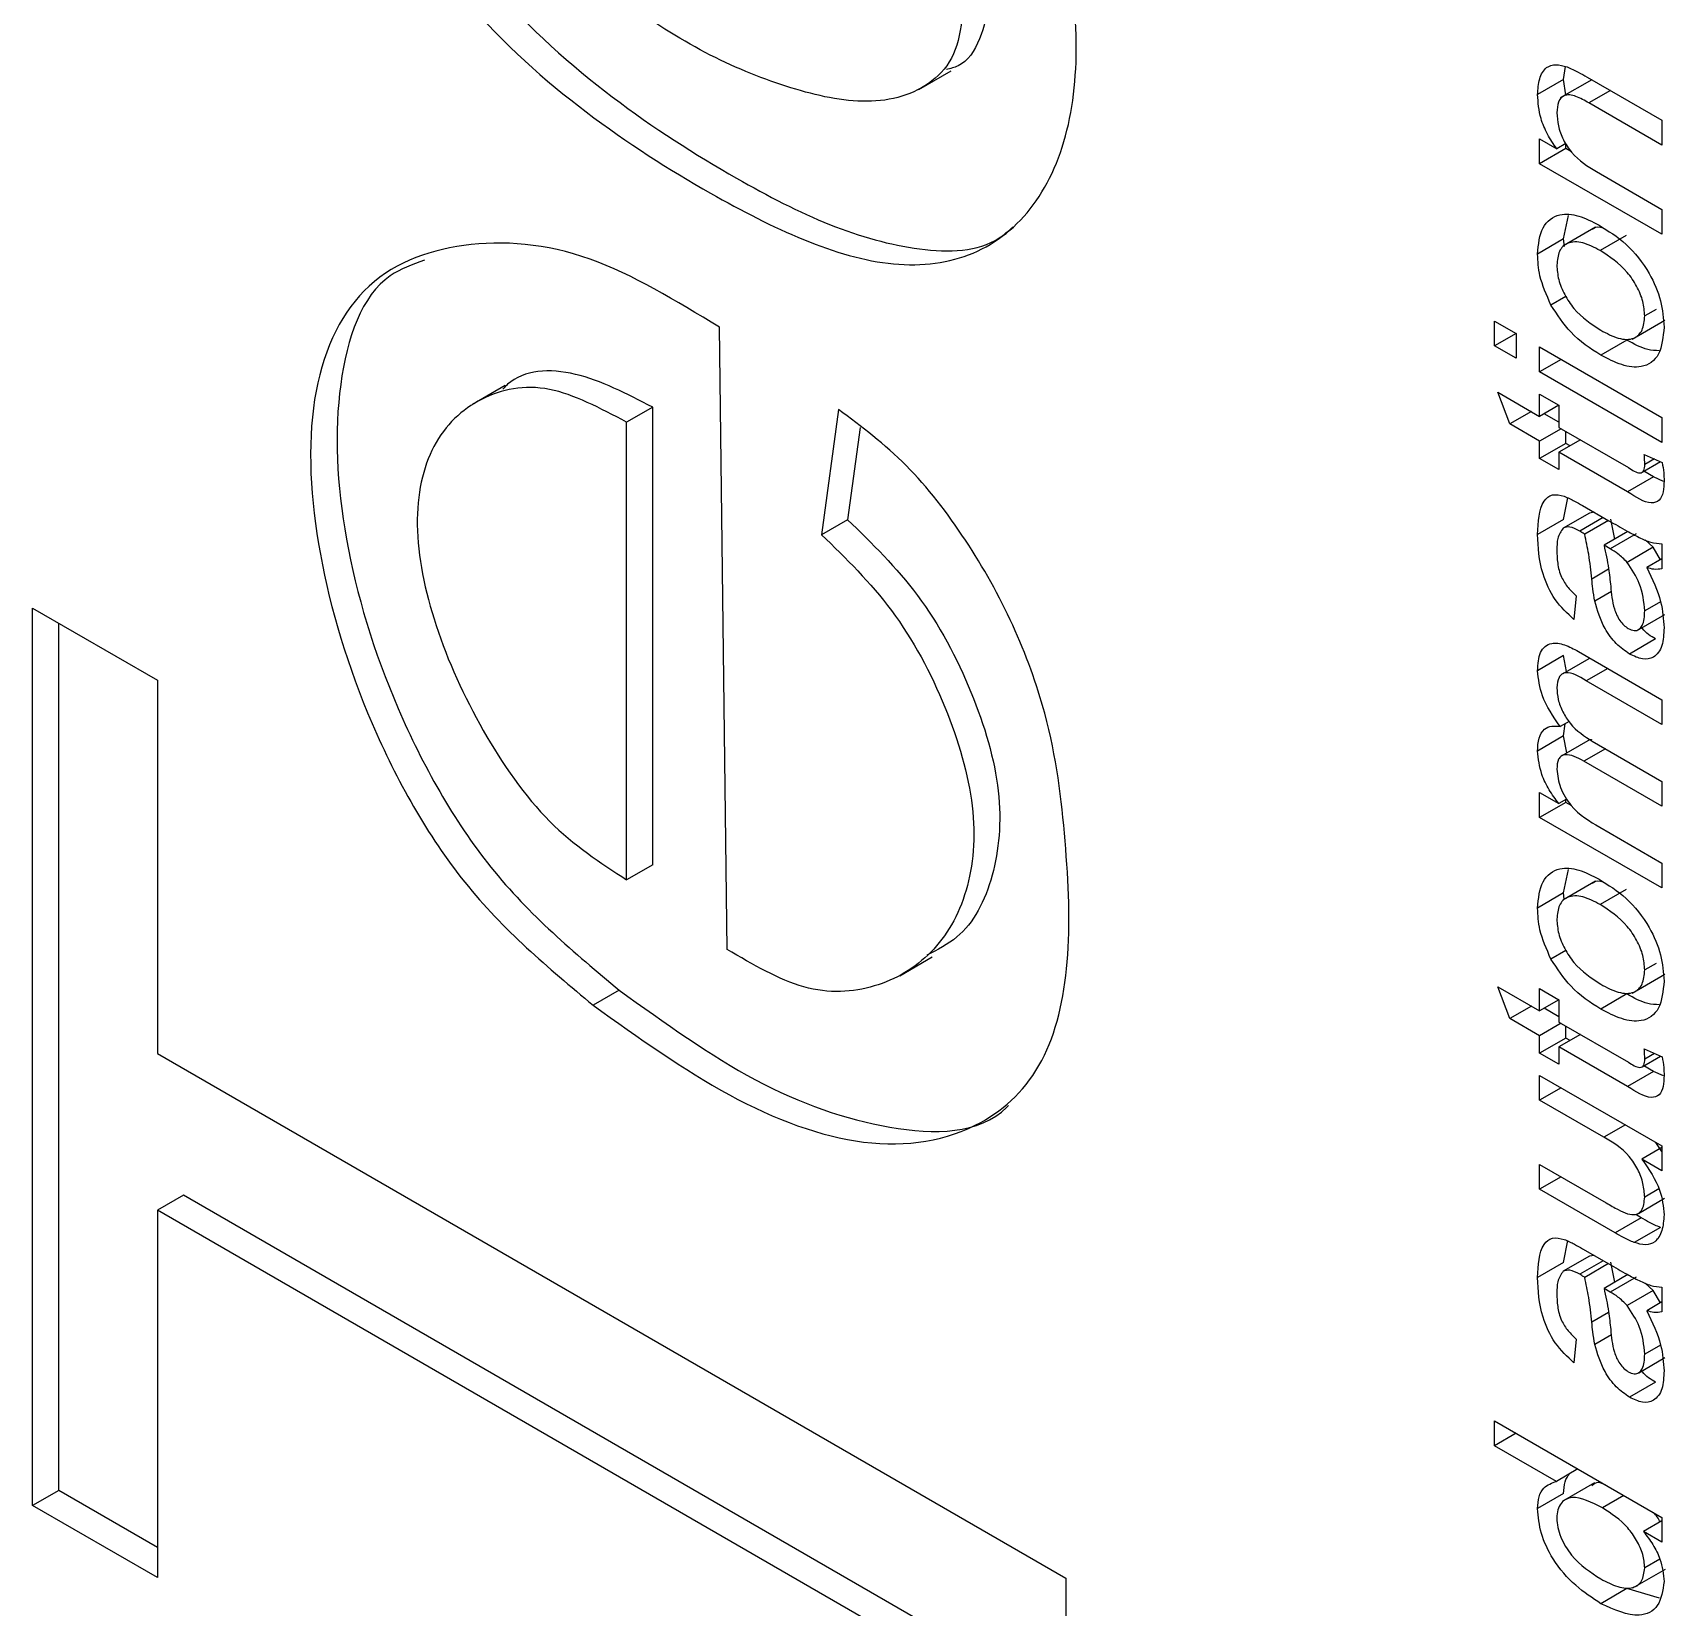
# Model space of a CAD drawing. Extents: x 150 to 4150, y 50 to 2920.
# Drawn here: x 2936 to 2986.9, y 1830.8 to 1879.9 of the extents above; entities that cross this region are included whole.
import ezdxf

# ---------------------------------------------------------------- set-up
doc = ezdxf.new("R2010")
doc.units = 0
doc.header["$LTSCALE"] = 10
doc.linetypes.add('SLD-KATı', pattern=[0])
doc.layers.get('0').update_dxf_attribs({"linetype": 'CONTINUOUS'})

msp = doc.modelspace()

# ---------------------------------------------------------------- linework, layer by layer
at = {"color": 7, "linetype": 'SLD-KATı'}
for p, q in [((2963.605, 1878.117), (2964.622, 1878.704)), ((2983.73, 1878.428), (2983.786, 1878.837)), ((2984.464, 1878.506), (2986.799, 1877.158)), ((2983.73, 1878.428), (2982.917, 1877.959)), ((2984.608, 1878.423), (2983.625, 1877.856)), ((2983.8, 1877.957), (2983.73, 1878.428)), ((2986.799, 1876.385), (2984.521, 1877.7)), ((2986.799, 1877.158), (2986.799, 1876.385)), ((2982.983, 1876.578), (2983.516, 1876.271)), ((2982.983, 1875.805), (2982.983, 1876.578)), ((2983.797, 1876.274), (2982.983, 1875.805)), ((2983.802, 1876.436), (2983.516, 1876.271)), ((2983.797, 1876.274), (2983.797, 1876.433)), ((2983.973, 1876.172), (2983.797, 1876.274)), ((2986.799, 1873.602), (2982.983, 1875.805)), ((2984.753, 1875.556), (2986.799, 1874.375)), ((2983.73, 1873.456), (2983.884, 1874.189)), ((2986.799, 1874.375), (2986.799, 1873.602)), ((2983.73, 1873.456), (2982.917, 1872.986)), ((2984.725, 1873.821), (2983.709, 1873.235)), ((2983.756, 1873.219), (2983.73, 1873.456)), ((2985.682, 1873.563), (2984.869, 1873.093)), ((2983.802, 1871.664), (2983.336, 1871.395)), ((2981.578, 1870.896), (2982.247, 1870.51)), ((2981.578, 1870.124), (2981.578, 1870.896)), ((2985.871, 1870.331), (2986.888, 1870.918)), ((2986.616, 1871.258), (2986.263, 1871.054)), ((2957.627, 1851.29), (2957.389, 1870.704)), ((2982.247, 1870.51), (2981.578, 1870.124)), ((2982.247, 1870.51), (2982.247, 1869.737)), ((2982.247, 1869.737), (2981.578, 1870.124)), ((2982.983, 1870.085), (2986.799, 1867.882)), ((2982.983, 1869.312), (2982.983, 1870.085)), ((2985.704, 1870.303), (2984.891, 1869.834)), ((2983.653, 1869.698), (2982.983, 1869.312)), ((2950.696, 1868.881), (2949.68, 1868.294)), ((2986.799, 1867.109), (2982.983, 1869.312)), ((2981.674, 1868.677), (2982.983, 1867.921)), ((2982.055, 1867.684), (2981.674, 1868.677)), ((2982.983, 1868.616), (2983.586, 1868.269)), ((2982.983, 1867.921), (2982.983, 1868.616)), ((2955.305, 1868.207), (2954.492, 1867.738)), ((2955.305, 1853.93), (2955.305, 1868.207)), ((2961.107, 1868.136), (2960.574, 1864.227)), ((2982.724, 1868.07), (2982.055, 1867.684)), ((2983.586, 1868.268), (2982.983, 1867.921)), ((2983.586, 1867.739), (2983.127, 1868.004)), ((2983.586, 1868.269), (2983.586, 1867.573)), ((2986.799, 1867.882), (2986.799, 1867.109)), ((2954.492, 1853.461), (2954.492, 1867.738)), ((2961.78, 1867.577), (2961.387, 1864.696)), ((2982.983, 1867.148), (2982.055, 1867.684)), ((2983.653, 1867.534), (2982.983, 1867.148)), ((2983.586, 1867.573), (2985.751, 1866.323)), ((2983.797, 1867.076), (2983.797, 1867.451)), ((2982.983, 1866.607), (2982.983, 1867.148)), ((2983.797, 1867.076), (2982.983, 1866.607)), ((2984.255, 1867.186), (2983.586, 1866.8)), ((2983.586, 1866.8), (2983.586, 1866.259)), ((2985.727, 1865.564), (2983.586, 1866.8)), ((2983.93, 1866.999), (2983.797, 1867.076)), ((2983.586, 1866.259), (2982.983, 1866.607)), ((2986.183, 1866.177), (2986.757, 1866.508)), ((2986.247, 1866.732), (2986.808, 1866.486)), ((2986.564, 1866.593), (2986.263, 1866.42)), ((2986.54, 1866.033), (2985.727, 1865.564)), ((2986.54, 1866.033), (2986.237, 1866.208)), ((2986.843, 1865.893), (2986.54, 1866.033)), ((2983.73, 1864.705), (2983.862, 1865.378)), ((2984.534, 1864.905), (2983.721, 1864.436)), ((2984.97, 1864.764), (2984.233, 1864.339)), ((2984.325, 1865.136), (2985.142, 1864.665)), ((2984.684, 1864.929), (2984.534, 1864.905)), ((2961.387, 1864.696), (2960.574, 1864.227)), ((2983.73, 1864.705), (2982.917, 1864.236)), ((2985.129, 1864.672), (2984.389, 1864.245)), ((2985.735, 1864.33), (2984.992, 1863.901)), ((2985.999, 1864.255), (2985.186, 1863.785)), ((2985.325, 1864.094), (2985.202, 1864.715)), ((2985.186, 1863.785), (2984.992, 1863.901)), ((2986.529, 1863.835), (2985.715, 1863.365)), ((2986.529, 1863.835), (2986.273, 1864.068)), ((2986.75, 1863.448), (2986.529, 1863.835)), ((2986.799, 1863.94), (2986.799, 1863.167)), ((2986.799, 1863.476), (2986.33, 1863.206)), ((2984.121, 1862.317), (2984.054, 1861.582)), ((2985.227, 1862.455), (2984.705, 1862.154)), ((2935.956, 1861.936), (2939.847, 1859.69)), ((2935.956, 1833.932), (2935.956, 1861.936)), ((2986.073, 1861.27), (2986.886, 1861.739)), ((2986.758, 1862.134), (2986.263, 1861.848)), ((2936.769, 1834.402), (2936.769, 1861.467)), ((2986.601, 1860.974), (2985.788, 1860.504)), ((2983.73, 1860.455), (2982.917, 1859.985)), ((2984.515, 1860.358), (2983.702, 1859.889)), ((2983.825, 1859.96), (2983.73, 1860.455)), ((2984.193, 1860.585), (2986.799, 1859.08)), ((2939.847, 1859.69), (2939.847, 1848.042)), ((2986.799, 1858.307), (2984.439, 1859.669)), ((2986.799, 1859.08), (2986.799, 1858.307)), ((2983.9, 1858.4), (2983.625, 1858.241)), ((2983.73, 1857.948), (2983.777, 1858.329)), ((2983.73, 1857.948), (2982.917, 1857.478)), ((2984.483, 1857.799), (2983.67, 1857.329)), ((2983.829, 1857.421), (2983.73, 1857.948)), ((2984.622, 1857.786), (2986.799, 1856.529)), ((2986.799, 1855.756), (2984.365, 1857.161)), ((2982.983, 1856.181), (2983.579, 1855.837)), ((2982.983, 1855.408), (2982.983, 1856.181)), ((2986.799, 1856.529), (2986.799, 1855.756)), ((2983.797, 1855.877), (2982.983, 1855.408)), ((2983.823, 1855.979), (2983.579, 1855.837)), ((2983.797, 1855.877), (2983.797, 1855.963)), ((2983.986, 1855.768), (2983.797, 1855.877)), ((2986.799, 1853.205), (2982.983, 1855.408)), ((2984.856, 1855.1), (2986.799, 1853.978)), ((2955.305, 1853.93), (2954.492, 1853.461)), ((2983.73, 1853.049), (2983.884, 1853.782)), ((2986.799, 1853.978), (2986.799, 1853.205)), ((2983.73, 1853.049), (2982.917, 1852.579)), ((2984.725, 1853.415), (2983.709, 1852.828)), ((2983.752, 1852.853), (2983.73, 1853.049)), ((2985.682, 1853.156), (2984.869, 1852.686)), ((2963.013, 1850.467), (2964.029, 1851.053)), ((2983.802, 1851.257), (2983.336, 1850.988)), ((2985.871, 1849.924), (2986.888, 1850.511)), ((2986.616, 1850.851), (2986.263, 1850.647)), ((2954.261, 1850.015), (2953.448, 1849.545)), ((2981.674, 1850.125), (2982.983, 1849.369)), ((2982.055, 1849.132), (2981.674, 1850.125)), ((2982.983, 1850.065), (2983.586, 1849.717)), ((2982.983, 1849.369), (2982.983, 1850.065)), ((2982.724, 1849.519), (2982.055, 1849.132)), ((2983.586, 1849.717), (2982.983, 1849.369)), ((2983.586, 1849.717), (2983.586, 1849.021)), ((2985.704, 1849.897), (2984.891, 1849.427)), ((2982.983, 1848.596), (2982.055, 1849.132)), ((2983.653, 1848.983), (2982.983, 1848.596)), ((2983.586, 1849.187), (2983.127, 1849.452)), ((2983.586, 1849.021), (2985.751, 1847.771)), ((2982.983, 1848.055), (2982.983, 1848.596)), ((2983.797, 1848.524), (2982.983, 1848.055)), ((2984.255, 1848.635), (2983.586, 1848.248)), ((2983.797, 1848.524), (2983.797, 1848.9)), ((2983.93, 1848.447), (2983.797, 1848.524)), ((2939.847, 1848.042), (2968.201, 1831.674)), ((2983.586, 1847.707), (2982.983, 1848.055)), ((2983.586, 1848.248), (2983.586, 1847.707)), ((2985.727, 1847.012), (2983.586, 1848.248)), ((2986.183, 1847.625), (2986.757, 1847.957)), ((2986.247, 1848.181), (2986.808, 1847.934)), ((2986.564, 1848.041), (2986.263, 1847.868)), ((2986.54, 1847.482), (2985.727, 1847.012)), ((2986.54, 1847.482), (2986.237, 1847.657)), ((2986.843, 1847.342), (2986.54, 1847.482)), ((2982.983, 1847.359), (2986.799, 1845.157)), ((2982.983, 1846.586), (2982.983, 1847.359)), ((2983.653, 1846.973), (2982.983, 1846.586)), ((2984.987, 1845.429), (2982.983, 1846.586)), ((2986.799, 1845.103), (2986.176, 1844.744)), ((2986.799, 1844.978), (2986.608, 1845.267)), ((2986.799, 1845.157), (2986.799, 1844.384)), ((2982.983, 1844.577), (2985.059, 1843.379)), ((2982.983, 1843.804), (2982.983, 1844.577)), ((2986.799, 1844.384), (2986.176, 1844.744)), ((2983.653, 1844.19), (2982.983, 1843.804)), ((2940.66, 1843.617), (2939.847, 1843.148)), ((2968.201, 1827.718), (2940.66, 1843.617)), ((2985.336, 1842.446), (2982.983, 1843.804)), ((2986.063, 1843.053), (2986.876, 1843.522)), ((2986.705, 1843.816), (2986.263, 1843.561)), ((2939.847, 1843.148), (2939.847, 1831.686)), ((2968.201, 1826.779), (2939.847, 1843.148)), ((2986.149, 1842.915), (2985.336, 1842.446)), ((2986.149, 1842.915), (2985.98, 1843.013)), ((2986.749, 1842.612), (2985.936, 1842.143)), ((2983.73, 1841.516), (2983.865, 1842.202)), ((2984.325, 1841.947), (2985.142, 1841.475)), ((2983.73, 1841.516), (2982.917, 1841.046)), ((2984.534, 1841.716), (2983.721, 1841.246)), ((2984.97, 1841.575), (2984.233, 1841.15)), ((2985.129, 1841.483), (2984.389, 1841.056)), ((2984.684, 1841.74), (2984.534, 1841.716)), ((2985.325, 1840.904), (2985.202, 1841.525)), ((2985.735, 1841.141), (2984.992, 1840.712)), ((2985.999, 1841.065), (2985.186, 1840.596)), ((2986.529, 1840.645), (2986.273, 1840.879)), ((2985.186, 1840.596), (2984.992, 1840.712)), ((2986.529, 1840.645), (2985.715, 1840.176)), ((2986.75, 1840.258), (2986.529, 1840.645)), ((2986.799, 1840.751), (2986.799, 1839.978)), ((2986.799, 1840.287), (2986.33, 1840.016)), ((2984.121, 1839.127), (2984.054, 1838.393)), ((2985.227, 1839.265), (2984.705, 1838.964)), ((2986.758, 1838.944), (2986.263, 1838.659)), ((2986.073, 1838.08), (2986.886, 1838.55)), ((2986.601, 1837.784), (2985.788, 1837.315)), ((2981.578, 1836.576), (2986.799, 1833.562)), ((2981.578, 1835.803), (2981.578, 1836.576)), ((2982.247, 1836.19), (2981.578, 1835.803)), ((2983.506, 1834.69), (2981.578, 1835.803)), ((2984.176, 1835.076), (2983.506, 1834.69)), ((2936.769, 1834.402), (2935.956, 1833.932)), ((2939.847, 1832.625), (2936.769, 1834.402)), ((2983.73, 1834.309), (2982.917, 1833.839)), ((2984.697, 1834.644), (2983.681, 1834.057)), ((2985.613, 1834.247), (2984.944, 1833.86)), ((2939.847, 1831.686), (2935.956, 1833.932)), ((2986.799, 1833.454), (2986.223, 1833.122)), ((2986.799, 1833.562), (2986.799, 1832.789)), ((2986.799, 1832.789), (2986.223, 1833.122)), ((2986.737, 1832.263), (2986.263, 1831.989)), ((2968.201, 1831.674), (2968.201, 1826.779)), ((2985.889, 1831.365), (2986.905, 1831.951)), ((2985.708, 1831.343), (2984.894, 1830.874)), ((2986.718, 1831.041), (2985.708, 1831.343))]:
    msp.add_line(p, q, dxfattribs=at)
at = {"color": 8, "linetype": 'SLD-KATı'}
for p, q in [((2985.19, 1878.087), (2984.521, 1877.7)), ((2985.135, 1863.148), (2984.609, 1862.844)), ((2985.109, 1860.056), (2984.439, 1859.669)), ((2985.035, 1857.548), (2984.365, 1857.161)), ((2985.657, 1845.816), (2984.987, 1845.429)), ((2985.135, 1839.959), (2984.609, 1839.655))]:
    msp.add_line(p, q, dxfattribs=at)
at = {"color": 7, "linetype": 'SLD-KATı'}
for points, knots in [([(2951.913, 1899.912), (2950.645, 1900.289), (2948.096, 1901.047), (2945.489, 1899.532), (2944.672, 1896.575), (2944.584, 1893.641), (2944.747, 1890.032), (2946.273, 1885.404), (2949.378, 1880.654), (2953.217, 1877.273), (2956.783, 1875.003), (2960.019, 1873.33), (2962.88, 1872.479), (2965.408, 1872.82), (2967.317, 1874.352), (2968.423, 1876.898), (2968.633, 1880.178), (2968.049, 1883.854), (2966.557, 1888.049), (2963.878, 1892.634), (2961.268, 1894.607), (2959.961, 1895.594)], [0, 0, 0, 0, 0.06225, 0.125087, 0.166163, 0.20824, 0.249754, 0.312267, 0.374879, 0.43763, 0.500185, 0.547, 0.593694, 0.640652, 0.687739, 0.734905, 0.781618, 0.828364, 0.875287, 0.937594, 1, 1, 1, 1]), ([(2947.741, 1900.232), (2947.22, 1900.021), (2946.037, 1899.541), (2945.514, 1896.996), (2945.389, 1894.123), (2945.564, 1890.496), (2947.086, 1885.875), (2950.192, 1881.123), (2954.031, 1877.741), (2957.593, 1875.478), (2960.842, 1873.784), (2963.658, 1873.006), (2965.663, 1873.057), (2966.412, 1873.714), (2966.555, 1873.839)], [0, 0, 0, 0, 0.057682, 0.131186, 0.206483, 0.280773, 0.392639, 0.504683, 0.616976, 0.728917, 0.812694, 0.896252, 0.980282, 1, 1, 1, 1]), ([(2959.37, 1891.358), (2960.203, 1890.761), (2961.869, 1889.566), (2964.176, 1886.705), (2965.114, 1883.293), (2965.084, 1880.893), (2964.766, 1879.141), (2963.807, 1878.046), (2962.062, 1877.566), (2959.617, 1878.099), (2957.117, 1879.096), (2954.568, 1880.667), (2952.143, 1882.805), (2949.971, 1885.176), (2948.705, 1887.914), (2947.98, 1890.374), (2947.885, 1892.663), (2948.564, 1894.62), (2950.236, 1895.679), (2951.84, 1895.388), (2952.642, 1895.242)], [0, 0, 0, 0, 0.0623932, 0.1247747, 0.1860864, 0.2493532, 0.2799889, 0.3112705, 0.3748742, 0.4372349, 0.5002309, 0.5627626, 0.6251718, 0.6871766, 0.734207, 0.7811964, 0.8281226, 0.8750062, 0.9374962, 1, 1, 1, 1]), ([(2960.184, 1891.827), (2961.017, 1891.23), (2962.682, 1890.036), (2964.99, 1887.173), (2965.924, 1883.768), (2965.907, 1881.344), (2965.564, 1879.641), (2965.065, 1878.887), (2964.597, 1878.774), (2964.473, 1878.744)], [0, 0, 0, 0, 0.1934527, 0.3868694, 0.5769691, 0.7731305, 0.8681177, 0.9651077, 1, 1, 1, 1]), ([(2982.917, 1877.959), (2982.929, 1878.131), (2982.955, 1878.475), (2983.155, 1878.823), (2983.482, 1878.924), (2983.72, 1878.859), (2983.839, 1878.827)], [0, 0, 0, 0, 0.2802155, 0.5599712, 0.7796359, 1, 1, 1, 1]), ([(2983.839, 1878.827), (2983.955, 1878.774), (2984.163, 1878.679), (2984.372, 1878.559), (2984.464, 1878.506)], [0, 0, 0, 0, 0.559791, 1, 1, 1, 1]), ([(2983.516, 1876.271), (2983.415, 1876.419), (2983.213, 1876.717), (2982.965, 1877.317), (2982.935, 1877.716), (2982.917, 1877.959)], [0, 0, 0, 0, 0.280554, 0.560815, 1, 1, 1, 1]), ([(2984.521, 1877.7), (2984.386, 1877.777), (2984.117, 1877.93), (2983.747, 1877.985), (2983.547, 1877.747), (2983.528, 1877.513), (2983.519, 1877.396)], [0, 0, 0, 0, 0.2816799, 0.5597852, 0.7795872, 1, 1, 1, 1]), ([(2983.519, 1877.396), (2983.528, 1877.261), (2983.547, 1876.992), (2983.707, 1876.549), (2984.093, 1875.957), (2984.481, 1875.722), (2984.753, 1875.556)], [0, 0, 0, 0, 0.187273, 0.374362, 0.56054, 1, 1, 1, 1]), ([(2982.917, 1872.986), (2982.947, 1873.286), (2983.007, 1873.884), (2983.542, 1874.263), (2984.194, 1874.217), (2984.623, 1873.995), (2984.838, 1873.884)], [0, 0, 0, 0, 0.279556, 0.5586, 0.778991, 1, 1, 1, 1]), ([(2957.389, 1870.704), (2956.029, 1871.529), (2953.236, 1873.223), (2949.327, 1873.517), (2946.069, 1872.261), (2944.435, 1868.651), (2944.713, 1863.672), (2946.317, 1858.35), (2949.301, 1853.007), (2952.047, 1850.715), (2953.448, 1849.545)], [0, 0, 0, 0, 0.122563, 0.251742, 0.378282, 0.500186, 0.624578, 0.748934, 0.871905, 1, 1, 1, 1]), ([(2984.963, 1873.795), (2984.852, 1873.818), (2984.719, 1873.846), (2984.644, 1873.763), (2984.632, 1873.75)], [0, 0, 0, 0, 0.8448868, 1, 1, 1, 1]), ([(2984.838, 1873.884), (2985.122, 1873.709), (2985.689, 1873.36), (2986.403, 1872.477), (2986.799, 1871.514), (2986.844, 1870.976), (2986.866, 1870.706)], [0, 0, 0, 0, 0.2810332, 0.5595131, 0.779602, 1, 1, 1, 1]), ([(2983.336, 1871.395), (2983.199, 1871.703), (2982.953, 1872.253), (2982.928, 1872.762), (2982.917, 1872.986)], [0, 0, 0, 0, 0.559033, 1, 1, 1, 1]), ([(2984.869, 1873.093), (2984.687, 1873.189), (2984.325, 1873.379), (2983.862, 1873.374), (2983.566, 1873.106), (2983.535, 1872.794), (2983.519, 1872.638)], [0, 0, 0, 0, 0.281064, 0.560316, 0.780174, 1, 1, 1, 1]), ([(2986.263, 1871.054), (2986.252, 1871.203), (2986.231, 1871.502), (2986.023, 1871.99), (2985.591, 1872.627), (2985.167, 1872.901), (2984.869, 1873.093)], [0, 0, 0, 0, 0.187044, 0.373945, 0.560983, 1, 1, 1, 1]), ([(2948.179, 1872.79), (2947.806, 1872.657), (2946.384, 1872.153), (2945.298, 1869.034), (2945.512, 1864.165), (2947.134, 1858.813), (2950.113, 1853.478), (2952.86, 1851.185), (2954.261, 1850.015)], [0, 0, 0, 0, 0.065102, 0.248413, 0.435465, 0.622464, 0.807379, 1, 1, 1, 1]), ([(2983.519, 1872.638), (2983.53, 1872.49), (2983.551, 1872.195), (2983.75, 1871.711), (2984.174, 1871.075), (2984.594, 1870.801), (2984.889, 1870.608)], [0, 0, 0, 0, 0.187137, 0.374025, 0.561097, 1, 1, 1, 1]), ([(2984.891, 1869.834), (2984.563, 1870.041), (2983.979, 1870.409), (2983.532, 1871.094), (2983.336, 1871.395)], [0, 0, 0, 0, 0.560963, 1, 1, 1, 1]), ([(2984.889, 1870.608), (2985.073, 1870.511), (2985.44, 1870.318), (2985.918, 1870.302), (2986.217, 1870.58), (2986.248, 1870.896), (2986.263, 1871.054)], [0, 0, 0, 0, 0.281129, 0.560384, 0.780159, 1, 1, 1, 1]), ([(2986.866, 1870.706), (2986.836, 1870.4), (2986.777, 1869.788), (2986.223, 1869.406), (2985.548, 1869.492), (2985.11, 1869.72), (2984.891, 1869.834)], [0, 0, 0, 0, 0.2796157, 0.5583707, 0.778858, 1, 1, 1, 1]), ([(2986.712, 1869.968), (2986.595, 1869.972), (2986.279, 1869.982), (2985.926, 1870.179), (2985.704, 1870.303)], [0, 0, 0, 0, 0.370549, 1, 1, 1, 1]), ([(2955.305, 1868.207), (2954.496, 1868.624), (2952.854, 1869.469), (2951.212, 1869.376), (2950.678, 1868.823), (2950.629, 1868.772)], [0, 0, 0, 0, 0.469236, 0.951271, 1, 1, 1, 1]), ([(2954.492, 1867.738), (2953.668, 1868.175), (2951.998, 1869.06), (2949.863, 1868.615), (2948.33, 1867.19), (2947.75, 1864.624), (2948.425, 1861.355), (2949.9, 1858.109), (2951.992, 1855.083), (2953.669, 1853.995), (2954.492, 1853.461)], [0, 0, 0, 0, 0.122345, 0.248026, 0.37402, 0.496818, 0.622213, 0.751279, 0.877781, 1, 1, 1, 1]), ([(2953.448, 1849.545), (2954.862, 1848.534), (2957.692, 1846.508), (2962.016, 1844.902), (2965.428, 1845.473), (2967.64, 1847.571), (2968.396, 1850.838), (2968.227, 1854.629), (2967.8, 1858.172), (2966.613, 1861.436), (2965.125, 1864.098), (2963.257, 1866.523), (2961.825, 1867.597), (2961.107, 1868.136)], [0, 0, 0, 0, 0.124205, 0.248693, 0.375537, 0.470082, 0.562356, 0.656705, 0.749833, 0.811854, 0.874523, 0.937066, 1, 1, 1, 1]), ([(2985.751, 1866.323), (2985.877, 1866.241), (2986.034, 1866.138), (2986.186, 1866.17), (2986.257, 1866.246), (2986.261, 1866.35), (2986.263, 1866.42)], [0, 0, 0, 0, 0.499596, 0.625239, 0.750354, 1, 1, 1, 1]), ([(2986.263, 1866.42), (2986.262, 1866.477), (2986.259, 1866.58), (2986.251, 1866.686), (2986.247, 1866.732)], [0, 0, 0, 0, 0.559965, 1, 1, 1, 1]), ([(2986.808, 1866.486), (2986.826, 1866.375), (2986.857, 1866.177), (2986.863, 1865.99), (2986.866, 1865.908)], [0, 0, 0, 0, 0.560078, 1, 1, 1, 1]), ([(2986.866, 1865.908), (2986.862, 1865.788), (2986.855, 1865.55), (2986.733, 1865.272), (2986.35, 1865.159), (2985.984, 1865.397), (2985.727, 1865.564)], [0, 0, 0, 0, 0.187433, 0.373821, 0.559462, 1, 1, 1, 1]), ([(2982.917, 1864.236), (2982.935, 1864.628), (2982.961, 1865.174), (2983.361, 1865.521), (2983.622, 1865.46), (2983.753, 1865.429)], [0, 0, 0, 0, 0.559253, 0.779195, 1, 1, 1, 1]), ([(2983.753, 1865.429), (2983.86, 1865.381), (2984.05, 1865.295), (2984.241, 1865.185), (2984.325, 1865.136)], [0, 0, 0, 0, 0.559817, 1, 1, 1, 1]), ([(2961.387, 1864.696), (2962.151, 1863.954), (2963.694, 1862.455), (2965.351, 1859.344), (2966.283, 1856.16), (2966.021, 1853.455), (2965.124, 1851.741), (2964.188, 1851.276), (2963.859, 1851.113)], [0, 0, 0, 0, 0.17775, 0.359235, 0.538131, 0.715484, 0.900013, 1, 1, 1, 1]), ([(2983.721, 1864.436), (2983.651, 1864.336), (2983.526, 1864.159), (2983.521, 1863.875), (2983.519, 1863.749)], [0, 0, 0, 0, 0.557871, 1, 1, 1, 1]), ([(2984.233, 1864.339), (2984.126, 1864.398), (2983.936, 1864.503), (2983.786, 1864.456), (2983.721, 1864.436)], [0, 0, 0, 0, 0.561903, 1, 1, 1, 1]), ([(2984.389, 1864.245), (2984.36, 1864.263), (2984.308, 1864.294), (2984.256, 1864.325), (2984.233, 1864.339)], [0, 0, 0, 0, 0.560023, 1, 1, 1, 1]), ([(2984.609, 1862.844), (2984.582, 1863.101), (2984.535, 1863.559), (2984.434, 1864.036), (2984.389, 1864.245)], [0, 0, 0, 0, 0.560185, 1, 1, 1, 1]), ([(2985.142, 1864.665), (2985.333, 1864.555), (2985.648, 1864.375), (2986.085, 1864.139), (2986.456, 1863.974), (2986.684, 1863.952), (2986.799, 1863.94)], [0, 0, 0, 0, 0.340206, 0.560339, 0.780175, 1, 1, 1, 1]), ([(2960.574, 1864.227), (2961.338, 1863.485), (2962.881, 1861.986), (2964.539, 1858.872), (2965.466, 1855.697), (2965.224, 1852.959), (2964.077, 1851.047), (2962.312, 1850.004), (2960.085, 1849.845), (2958.438, 1850.813), (2957.627, 1851.29)], [0, 0, 0, 0, 0.1225074, 0.2475899, 0.3708871, 0.4931209, 0.6203009, 0.7500412, 0.8769088, 1, 1, 1, 1]), ([(2984.054, 1861.582), (2983.847, 1861.773), (2983.433, 1862.153), (2982.97, 1863.183), (2982.937, 1863.836), (2982.917, 1864.236)], [0, 0, 0, 0, 0.28043, 0.559303, 1, 1, 1, 1]), ([(2983.519, 1863.749), (2983.523, 1863.615), (2983.53, 1863.348), (2983.63, 1862.925), (2983.866, 1862.566), (2984.036, 1862.4), (2984.121, 1862.317)], [0, 0, 0, 0, 0.280855, 0.559751, 0.7795, 1, 1, 1, 1]), ([(2984.992, 1863.901), (2985.044, 1863.657), (2985.136, 1863.221), (2985.18, 1862.803), (2985.2, 1862.618)], [0, 0, 0, 0, 0.5597597, 1, 1, 1, 1]), ([(2985.715, 1863.365), (2985.62, 1863.46), (2985.448, 1863.631), (2985.266, 1863.738), (2985.186, 1863.785)], [0, 0, 0, 0, 0.558995, 1, 1, 1, 1]), ([(2986.263, 1861.848), (2986.234, 1862.137), (2986.182, 1862.653), (2985.858, 1863.147), (2985.715, 1863.365)], [0, 0, 0, 0, 0.559758, 1, 1, 1, 1]), ([(2984.705, 1862.154), (2984.683, 1862.284), (2984.642, 1862.518), (2984.619, 1862.745), (2984.609, 1862.844)], [0, 0, 0, 0, 0.559918, 1, 1, 1, 1]), ([(2986.33, 1863.206), (2986.501, 1862.844), (2986.804, 1862.197), (2986.847, 1861.591), (2986.866, 1861.324)], [0, 0, 0, 0, 0.559971, 1, 1, 1, 1]), ([(2986.799, 1863.167), (2986.718, 1863.153), (2986.573, 1863.126), (2986.405, 1863.181), (2986.33, 1863.206)], [0, 0, 0, 0, 0.559697, 1, 1, 1, 1]), ([(2985.2, 1862.618), (2985.22, 1862.386), (2985.245, 1862.096), (2985.38, 1861.726), (2985.48, 1861.551), (2985.608, 1861.397), (2985.703, 1861.332), (2985.75, 1861.299)], [0, 0, 0, 0, 0.50028, 0.625326, 0.750269, 0.875147, 1, 1, 1, 1]), ([(2985.788, 1860.504), (2985.647, 1860.603), (2985.365, 1860.799), (2984.927, 1861.39), (2984.789, 1861.864), (2984.705, 1862.154)], [0, 0, 0, 0, 0.280458, 0.560983, 1, 1, 1, 1]), ([(2985.75, 1861.299), (2985.812, 1861.271), (2985.938, 1861.215), (2986.091, 1861.263), (2986.242, 1861.442), (2986.255, 1861.681), (2986.263, 1861.848)], [0, 0, 0, 0, 0.186565, 0.373467, 0.560613, 1, 1, 1, 1]), ([(2986.866, 1861.324), (2986.856, 1861.128), (2986.836, 1860.737), (2986.582, 1860.384), (2986.199, 1860.308), (2985.925, 1860.439), (2985.788, 1860.504)], [0, 0, 0, 0, 0.280815, 0.55969, 0.779696, 1, 1, 1, 1]), ([(2986.601, 1860.974), (2986.453, 1861.061), (2986.298, 1861.152), (2986.176, 1861.318), (2986.17, 1861.326)], [0, 0, 0, 0, 0.952735, 1, 1, 1, 1]), ([(2982.917, 1859.985), (2982.93, 1860.192), (2982.957, 1860.603), (2983.306, 1860.89), (2983.759, 1860.814), (2984.048, 1860.661), (2984.193, 1860.585)], [0, 0, 0, 0, 0.280317, 0.558226, 0.778715, 1, 1, 1, 1]), ([(2983.625, 1858.241), (2983.405, 1858.56), (2983.012, 1859.129), (2982.946, 1859.724), (2982.917, 1859.985)], [0, 0, 0, 0, 0.5600185, 1, 1, 1, 1]), ([(2984.439, 1859.669), (2984.213, 1859.805), (2983.93, 1859.975), (2983.674, 1859.884), (2983.549, 1859.749), (2983.531, 1859.57), (2983.519, 1859.452)], [0, 0, 0, 0, 0.499043, 0.624568, 0.750308, 1, 1, 1, 1]), ([(2983.519, 1859.452), (2983.527, 1859.331), (2983.542, 1859.09), (2983.694, 1858.694), (2984.033, 1858.163), (2984.379, 1857.941), (2984.622, 1857.786)], [0, 0, 0, 0, 0.187283, 0.374334, 0.56118, 1, 1, 1, 1]), ([(2982.917, 1857.478), (2982.924, 1857.618), (2982.939, 1857.898), (2983.107, 1858.165), (2983.349, 1858.278), (2983.533, 1858.253), (2983.625, 1858.241)], [0, 0, 0, 0, 0.280176, 0.559511, 0.779663, 1, 1, 1, 1]), ([(2984.618, 1857.82), (2984.608, 1857.824), (2984.554, 1857.845), (2984.516, 1857.817), (2984.485, 1857.795)], [0, 0, 0, 0, 0.187817, 1, 1, 1, 1]), ([(2983.579, 1855.837), (2983.475, 1855.978), (2983.269, 1856.259), (2982.986, 1856.838), (2982.943, 1857.236), (2982.917, 1857.478)], [0, 0, 0, 0, 0.28095, 0.561784, 1, 1, 1, 1]), ([(2984.365, 1857.161), (2984.156, 1857.27), (2983.895, 1857.406), (2983.649, 1857.331), (2983.538, 1857.193), (2983.527, 1857.022), (2983.519, 1856.908)], [0, 0, 0, 0, 0.498516, 0.624134, 0.749636, 1, 1, 1, 1]), ([(2983.519, 1856.908), (2983.541, 1856.719), (2983.575, 1856.434), (2983.766, 1856.041), (2984.148, 1855.52), (2984.541, 1855.287), (2984.856, 1855.1)], [0, 0, 0, 0, 0.249225, 0.374862, 0.500555, 1, 1, 1, 1]), ([(2982.917, 1852.579), (2982.947, 1852.879), (2983.007, 1853.477), (2983.542, 1853.857), (2984.194, 1853.81), (2984.623, 1853.588), (2984.838, 1853.477)], [0, 0, 0, 0, 0.279556, 0.5586, 0.778991, 1, 1, 1, 1]), ([(2984.963, 1853.388), (2984.852, 1853.411), (2984.719, 1853.439), (2984.644, 1853.356), (2984.632, 1853.343)], [0, 0, 0, 0, 0.8448868, 1, 1, 1, 1]), ([(2984.838, 1853.477), (2985.122, 1853.302), (2985.689, 1852.954), (2986.403, 1852.07), (2986.799, 1851.107), (2986.844, 1850.569), (2986.866, 1850.299)], [0, 0, 0, 0, 0.281033, 0.559513, 0.779602, 1, 1, 1, 1]), ([(2983.336, 1850.988), (2983.199, 1851.296), (2982.953, 1851.847), (2982.928, 1852.355), (2982.917, 1852.579)], [0, 0, 0, 0, 0.5590331, 1, 1, 1, 1]), ([(2984.869, 1852.686), (2984.687, 1852.782), (2984.325, 1852.973), (2983.862, 1852.967), (2983.566, 1852.699), (2983.535, 1852.387), (2983.519, 1852.232)], [0, 0, 0, 0, 0.281064, 0.560316, 0.780174, 1, 1, 1, 1]), ([(2986.263, 1850.647), (2986.252, 1850.797), (2986.231, 1851.095), (2986.023, 1851.583), (2985.591, 1852.22), (2985.167, 1852.494), (2984.869, 1852.686)], [0, 0, 0, 0, 0.187044, 0.373945, 0.560983, 1, 1, 1, 1]), ([(2983.519, 1852.232), (2983.53, 1852.084), (2983.551, 1851.788), (2983.75, 1851.304), (2984.174, 1850.669), (2984.594, 1850.394), (2984.889, 1850.201)], [0, 0, 0, 0, 0.1871365, 0.3740246, 0.5610972, 1, 1, 1, 1]), ([(2984.891, 1849.427), (2984.563, 1849.634), (2983.979, 1850.002), (2983.532, 1850.687), (2983.336, 1850.988)], [0, 0, 0, 0, 0.560963, 1, 1, 1, 1]), ([(2984.889, 1850.201), (2985.073, 1850.104), (2985.44, 1849.911), (2985.918, 1849.895), (2986.217, 1850.173), (2986.248, 1850.489), (2986.263, 1850.647)], [0, 0, 0, 0, 0.281129, 0.560384, 0.780159, 1, 1, 1, 1]), ([(2954.261, 1850.015), (2955.682, 1848.993), (2958.527, 1846.947), (2962.744, 1845.496), (2965.524, 1845.51), (2966.389, 1846.396), (2966.406, 1846.413)], [0, 0, 0, 0, 0.3285307, 0.6578091, 0.9933192, 1, 1, 1, 1]), ([(2986.866, 1850.299), (2986.836, 1849.993), (2986.777, 1849.381), (2986.223, 1848.999), (2985.548, 1849.085), (2985.11, 1849.313), (2984.891, 1849.427)], [0, 0, 0, 0, 0.279616, 0.558371, 0.778858, 1, 1, 1, 1]), ([(2986.712, 1849.561), (2986.595, 1849.565), (2986.279, 1849.575), (2985.926, 1849.773), (2985.704, 1849.897)], [0, 0, 0, 0, 0.370549, 1, 1, 1, 1]), ([(2986.263, 1847.868), (2986.262, 1847.926), (2986.259, 1848.028), (2986.251, 1848.134), (2986.247, 1848.181)], [0, 0, 0, 0, 0.559965, 1, 1, 1, 1]), ([(2985.751, 1847.771), (2985.877, 1847.689), (2986.034, 1847.586), (2986.186, 1847.618), (2986.257, 1847.694), (2986.261, 1847.799), (2986.263, 1847.868)], [0, 0, 0, 0, 0.499596, 0.625239, 0.750354, 1, 1, 1, 1]), ([(2986.808, 1847.934), (2986.826, 1847.823), (2986.857, 1847.625), (2986.863, 1847.438), (2986.866, 1847.356)], [0, 0, 0, 0, 0.560078, 1, 1, 1, 1]), ([(2986.866, 1847.356), (2986.862, 1847.237), (2986.855, 1846.999), (2986.733, 1846.72), (2986.35, 1846.608), (2985.984, 1846.845), (2985.727, 1847.012)], [0, 0, 0, 0, 0.187433, 0.373821, 0.559462, 1, 1, 1, 1]), ([(2986.263, 1843.561), (2986.252, 1843.699), (2986.229, 1843.976), (2986.06, 1844.429), (2985.662, 1845.03), (2985.266, 1845.265), (2984.987, 1845.429)], [0, 0, 0, 0, 0.187111, 0.374253, 0.560834, 1, 1, 1, 1]), ([(2986.176, 1844.744), (2986.393, 1844.425), (2986.782, 1843.855), (2986.84, 1843.265), (2986.866, 1843.006)], [0, 0, 0, 0, 0.559466, 1, 1, 1, 1]), ([(2985.059, 1843.379), (2985.184, 1843.306), (2985.408, 1843.175), (2985.63, 1843.079), (2985.728, 1843.037)], [0, 0, 0, 0, 0.560241, 1, 1, 1, 1]), ([(2985.728, 1843.037), (2985.815, 1843.021), (2985.988, 1842.99), (2986.218, 1843.147), (2986.246, 1843.404), (2986.263, 1843.561)], [0, 0, 0, 0, 0.280864, 0.561194, 1, 1, 1, 1]), ([(2986.866, 1843.006), (2986.852, 1842.834), (2986.824, 1842.49), (2986.618, 1842.149), (2986.294, 1842.041), (2986.056, 1842.109), (2985.936, 1842.143)], [0, 0, 0, 0, 0.280286, 0.560186, 0.779607, 1, 1, 1, 1]), ([(2986.749, 1842.612), (2986.638, 1842.661), (2986.438, 1842.748), (2986.237, 1842.864), (2986.149, 1842.915)], [0, 0, 0, 0, 0.559839, 1, 1, 1, 1]), ([(2985.936, 1842.143), (2985.824, 1842.191), (2985.625, 1842.279), (2985.424, 1842.395), (2985.336, 1842.446)], [0, 0, 0, 0, 0.559839, 1, 1, 1, 1]), ([(2982.917, 1841.046), (2982.935, 1841.438), (2982.961, 1841.984), (2983.361, 1842.331), (2983.622, 1842.27), (2983.753, 1842.24)], [0, 0, 0, 0, 0.559253, 0.779195, 1, 1, 1, 1]), ([(2983.753, 1842.24), (2983.86, 1842.191), (2984.05, 1842.106), (2984.241, 1841.995), (2984.325, 1841.947)], [0, 0, 0, 0, 0.559817, 1, 1, 1, 1]), ([(2985.142, 1841.475), (2985.333, 1841.366), (2985.648, 1841.186), (2986.085, 1840.949), (2986.456, 1840.785), (2986.684, 1840.762), (2986.799, 1840.751)], [0, 0, 0, 0, 0.340206, 0.560339, 0.780175, 1, 1, 1, 1]), ([(2984.054, 1838.393), (2983.847, 1838.583), (2983.433, 1838.964), (2982.97, 1839.994), (2982.937, 1840.646), (2982.917, 1841.046)], [0, 0, 0, 0, 0.28043, 0.559303, 1, 1, 1, 1]), ([(2983.721, 1841.246), (2983.651, 1841.147), (2983.526, 1840.969), (2983.521, 1840.685), (2983.519, 1840.559)], [0, 0, 0, 0, 0.557871, 1, 1, 1, 1]), ([(2984.233, 1841.15), (2984.126, 1841.209), (2983.936, 1841.314), (2983.786, 1841.267), (2983.721, 1841.246)], [0, 0, 0, 0, 0.561903, 1, 1, 1, 1]), ([(2984.389, 1841.056), (2984.36, 1841.073), (2984.308, 1841.105), (2984.256, 1841.136), (2984.233, 1841.15)], [0, 0, 0, 0, 0.5600235, 1, 1, 1, 1]), ([(2984.609, 1839.655), (2984.582, 1839.912), (2984.535, 1840.37), (2984.434, 1840.846), (2984.389, 1841.056)], [0, 0, 0, 0, 0.560185, 1, 1, 1, 1]), ([(2983.519, 1840.559), (2983.523, 1840.426), (2983.53, 1840.159), (2983.63, 1839.736), (2983.866, 1839.376), (2984.036, 1839.21), (2984.121, 1839.127)], [0, 0, 0, 0, 0.280855, 0.559751, 0.7795, 1, 1, 1, 1]), ([(2984.992, 1840.712), (2985.044, 1840.468), (2985.136, 1840.032), (2985.18, 1839.613), (2985.2, 1839.429)], [0, 0, 0, 0, 0.55976, 1, 1, 1, 1]), ([(2985.715, 1840.176), (2985.62, 1840.271), (2985.448, 1840.441), (2985.266, 1840.549), (2985.186, 1840.596)], [0, 0, 0, 0, 0.558995, 1, 1, 1, 1]), ([(2986.263, 1838.659), (2986.234, 1838.948), (2986.182, 1839.464), (2985.858, 1839.958), (2985.715, 1840.176)], [0, 0, 0, 0, 0.5597581, 1, 1, 1, 1]), ([(2986.33, 1840.016), (2986.501, 1839.654), (2986.804, 1839.008), (2986.847, 1838.401), (2986.866, 1838.135)], [0, 0, 0, 0, 0.559971, 1, 1, 1, 1]), ([(2986.799, 1839.978), (2986.718, 1839.963), (2986.573, 1839.937), (2986.405, 1839.992), (2986.33, 1840.016)], [0, 0, 0, 0, 0.559697, 1, 1, 1, 1]), ([(2984.705, 1838.964), (2984.683, 1839.095), (2984.642, 1839.328), (2984.619, 1839.555), (2984.609, 1839.655)], [0, 0, 0, 0, 0.559918, 1, 1, 1, 1]), ([(2985.2, 1839.429), (2985.22, 1839.197), (2985.245, 1838.907), (2985.38, 1838.537), (2985.48, 1838.361), (2985.608, 1838.207), (2985.703, 1838.142), (2985.75, 1838.11)], [0, 0, 0, 0, 0.5002798, 0.6253263, 0.7502693, 0.875147, 1, 1, 1, 1]), ([(2985.788, 1837.315), (2985.647, 1837.413), (2985.365, 1837.609), (2984.927, 1838.201), (2984.789, 1838.675), (2984.705, 1838.964)], [0, 0, 0, 0, 0.280458, 0.560983, 1, 1, 1, 1]), ([(2985.75, 1838.11), (2985.812, 1838.082), (2985.938, 1838.026), (2986.091, 1838.074), (2986.242, 1838.253), (2986.255, 1838.491), (2986.263, 1838.659)], [0, 0, 0, 0, 0.186565, 0.373467, 0.560613, 1, 1, 1, 1]), ([(2986.866, 1838.135), (2986.856, 1837.939), (2986.836, 1837.548), (2986.582, 1837.194), (2986.199, 1837.119), (2985.925, 1837.25), (2985.788, 1837.315)], [0, 0, 0, 0, 0.280815, 0.55969, 0.779696, 1, 1, 1, 1]), ([(2986.601, 1837.784), (2986.453, 1837.871), (2986.298, 1837.962), (2986.176, 1838.128), (2986.17, 1838.136)], [0, 0, 0, 0, 0.952735, 1, 1, 1, 1]), ([(2982.917, 1833.839), (2982.925, 1833.968), (2982.942, 1834.226), (2983.13, 1834.557), (2983.364, 1834.639), (2983.506, 1834.69)], [0, 0, 0, 0, 0.280563, 0.560896, 1, 1, 1, 1]), ([(2983.73, 1834.309), (2983.737, 1834.44), (2983.75, 1834.691), (2983.861, 1834.85), (2983.915, 1834.925)], [0, 0, 0, 0, 0.52443, 1, 1, 1, 1]), ([(2984.944, 1833.86), (2984.61, 1834.034), (2984.108, 1834.294), (2983.674, 1834.078), (2983.536, 1833.814), (2983.525, 1833.633), (2983.519, 1833.542)], [0, 0, 0, 0, 0.498965, 0.748684, 0.874281, 1, 1, 1, 1]), ([(2985.052, 1834.57), (2984.967, 1834.612), (2984.788, 1834.698), (2984.675, 1834.601), (2984.615, 1834.55)], [0, 0, 0, 0, 0.473717, 1, 1, 1, 1]), ([(2984.894, 1830.874), (2984.629, 1831.048), (2984.099, 1831.394), (2983.412, 1832.174), (2982.987, 1833.075), (2982.94, 1833.584), (2982.917, 1833.839)], [0, 0, 0, 0, 0.280962, 0.56044, 0.780127, 1, 1, 1, 1]), ([(2986.263, 1831.989), (2986.251, 1832.129), (2986.226, 1832.407), (2986.02, 1832.857), (2985.61, 1833.433), (2985.218, 1833.684), (2984.944, 1833.86)], [0, 0, 0, 0, 0.186719, 0.373542, 0.560525, 1, 1, 1, 1]), ([(2986.745, 1833.423), (2986.685, 1833.532), (2986.621, 1833.647), (2986.534, 1833.714), (2986.529, 1833.718)], [0, 0, 0, 0, 0.9444832, 1, 1, 1, 1]), ([(2983.519, 1833.542), (2983.525, 1833.448), (2983.536, 1833.26), (2983.665, 1832.851), (2984.087, 1832.158), (2984.571, 1831.852), (2984.893, 1831.647)], [0, 0, 0, 0, 0.125718, 0.25135, 0.501025, 1, 1, 1, 1]), ([(2986.223, 1833.122), (2986.324, 1832.99), (2986.527, 1832.728), (2986.805, 1832.174), (2986.843, 1831.794), (2986.866, 1831.563)], [0, 0, 0, 0, 0.2811161, 0.561725, 1, 1, 1, 1]), ([(2984.893, 1831.647), (2985.07, 1831.554), (2985.422, 1831.366), (2985.883, 1831.329), (2986.202, 1831.545), (2986.243, 1831.841), (2986.263, 1831.989)], [0, 0, 0, 0, 0.2812057, 0.5608389, 0.7808122, 1, 1, 1, 1]), ([(2986.866, 1831.563), (2986.823, 1831.284), (2986.737, 1830.726), (2985.993, 1830.375), (2985.311, 1830.685), (2984.894, 1830.874)], [0, 0, 0, 0, 0.279615, 0.559901, 1, 1, 1, 1])]:
    msp.add_open_spline(points, degree=3, knots=knots, dxfattribs=at)

doc.saveas('drawing.dxf')
